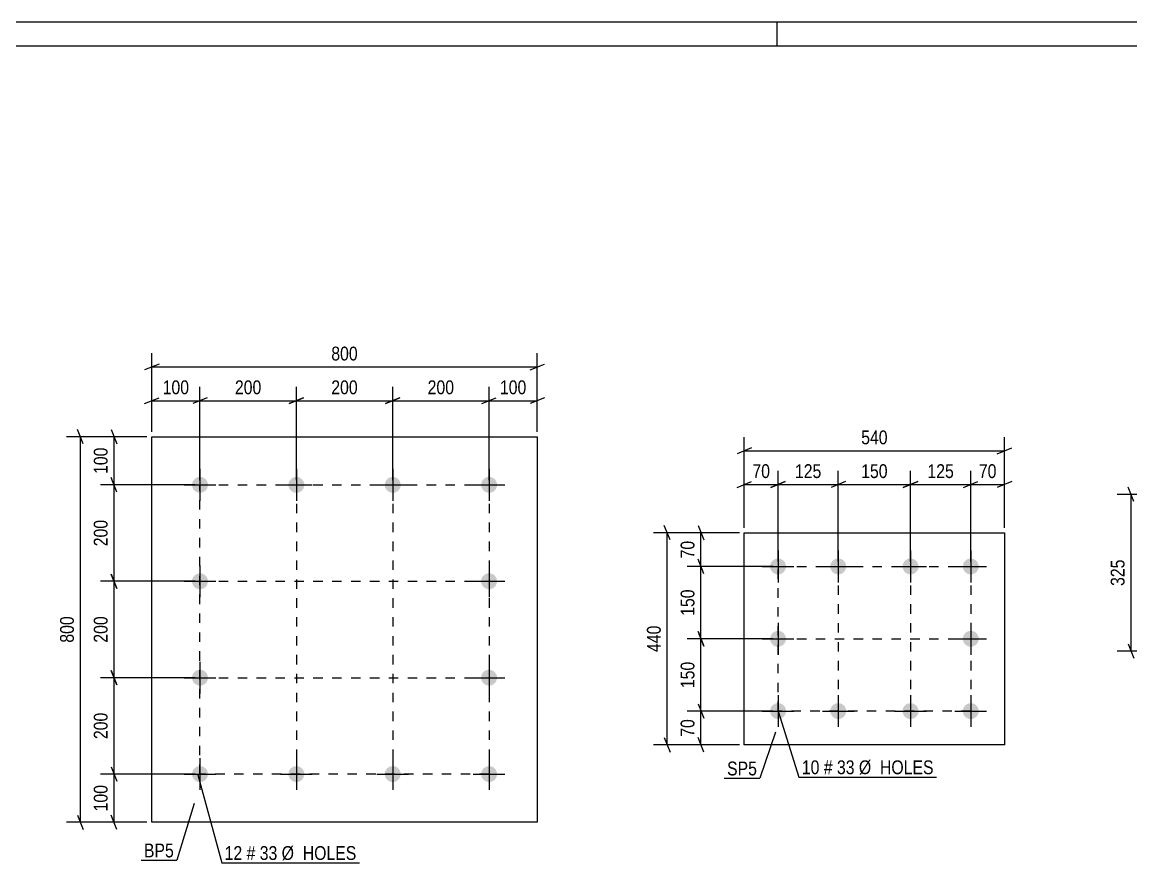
# Model space of a CAD drawing. Header units: millimetres. Extents: x 0 to 841, y 0 to 594.
# Drawn here: x 474.3 to 704.4, y 419.6 to 594 of the extents above; entities that cross this region are included whole.
import ezdxf

# ---------------------------------------------------------------- set-up
doc = ezdxf.new("R2010")
doc.units = ezdxf.units.MM
doc.linetypes.add('DXK_LINE_DOT2', pattern=[3.9198, 1.9599, -1.9599])
doc.styles.add('Arial Narrow', font='ARIALN.TTF', dxfattribs={"height": 0.2})

# ---------------------------------------------------------------- blocks, each defined once
blk = doc.blocks.new('Unknown-284928530-1132 - 10120')
at = {"color": 5, "linetype": 'Continuous'}
for p, q in [((841, 594), (0, 594)), ((631, 589), (631, 594)), ((836, 589), (5, 589))]:
    blk.add_line(p, q, dxfattribs=at)
blk = doc.blocks.new('Part-284928530-10016 - 10015')
at = {"color": 2, "linetype": 'Continuous'}
for p, q in [((501.21, 428.01), (501.21, 508.01)), ((501.21, 508.01), (581.21, 508.01)), ((581.21, 508.01), (581.21, 428.01)), ((581.21, 428.01), (501.21, 428.01))]:
    blk.add_line(p, q, dxfattribs=at)
blk = doc.blocks.new('Bolt-284928530-10017 - 10015')
at = {"linetype": 'Continuous'}
for points in [[(511.21, 499.66, -1), (511.21, 496.36, -1)], [(531.21, 499.66, -1), (531.21, 496.36, -1)], [(551.21, 499.66, -1), (551.21, 496.36, -1)], [(571.21, 499.66, -1), (571.21, 496.36, -1)], [(511.21, 479.66, -1), (511.21, 476.36, -1)], [(571.21, 479.66, -1), (571.21, 476.36, -1)], [(511.21, 459.66, -1), (511.21, 456.36, -1)], [(571.21, 459.66, -1), (571.21, 456.36, -1)], [(511.21, 439.66, -1), (511.21, 436.36, -1)], [(531.21, 439.66, -1), (531.21, 436.36, -1)], [(551.21, 439.66, -1), (551.21, 436.36, -1)], [(571.21, 439.66, -1), (571.21, 436.36, -1)]]:
    blk.add_hatch(color=1, dxfattribs=at).paths.add_polyline_path(points)
at = {"color": 1, "linetype": 'Continuous'}
for p, q in [((511.21, 501.31), (511.21, 494.71)), ((531.21, 501.31), (531.21, 494.71)), ((551.21, 501.31), (551.21, 494.71)), ((571.21, 501.31), (571.21, 494.71)), ((507.91, 498.01), (514.51, 498.01)), ((527.91, 498.01), (534.51, 498.01)), ((547.91, 498.01), (554.51, 498.01)), ((567.91, 498.01), (574.51, 498.01)), ((511.21, 481.31), (511.21, 474.71)), ((571.21, 481.31), (571.21, 474.71)), ((507.91, 478.01), (514.51, 478.01)), ((567.91, 478.01), (574.51, 478.01)), ((511.21, 461.31), (511.21, 454.71)), ((571.21, 461.31), (571.21, 454.71)), ((507.91, 458.01), (514.51, 458.01)), ((567.91, 458.01), (574.51, 458.01)), ((511.21, 441.31), (511.21, 434.71)), ((531.21, 441.31), (531.21, 434.71)), ((551.21, 441.31), (551.21, 434.71)), ((571.21, 441.31), (571.21, 434.71)), ((507.91, 438.01), (514.51, 438.01)), ((527.91, 438.01), (534.51, 438.01)), ((547.91, 438.01), (554.51, 438.01)), ((567.91, 438.01), (574.51, 438.01))]:
    blk.add_line(p, q, dxfattribs=at)
blk = doc.blocks.new('Bolt-284928530-10059 - 10057')
at = {"linetype": 'Continuous'}
for points in [[(631.18, 482.73, -1), (631.18, 479.43, -1)], [(643.68, 482.73, -1), (643.68, 479.43, -1)], [(658.68, 482.73, -1), (658.68, 479.43, -1)], [(671.18, 482.73, -1), (671.18, 479.43, -1)], [(631.18, 467.73, -1), (631.18, 464.43, -1)], [(671.18, 467.73, -1), (671.18, 464.43, -1)], [(631.18, 452.73, -1), (631.18, 449.43, -1)], [(643.68, 452.73, -1), (643.68, 449.43, -1)], [(658.68, 452.73, -1), (658.68, 449.43, -1)], [(671.18, 452.73, -1), (671.18, 449.43, -1)]]:
    blk.add_hatch(color=1, dxfattribs=at).paths.add_polyline_path(points)
at = {"color": 1, "linetype": 'Continuous'}
for p, q in [((631.18, 484.38), (631.18, 477.78)), ((643.68, 484.38), (643.68, 477.78)), ((658.68, 484.38), (658.68, 477.78)), ((671.18, 484.38), (671.18, 477.78)), ((627.88, 481.08), (634.48, 481.08)), ((640.38, 481.08), (646.98, 481.08)), ((655.38, 481.08), (661.98, 481.08)), ((667.88, 481.08), (674.48, 481.08)), ((631.18, 469.38), (631.18, 462.78)), ((671.18, 469.38), (671.18, 462.78)), ((627.88, 466.08), (634.48, 466.08)), ((667.88, 466.08), (674.48, 466.08)), ((631.18, 454.38), (631.18, 447.78)), ((643.68, 454.38), (643.68, 447.78)), ((658.68, 454.38), (658.68, 447.78)), ((671.18, 454.38), (671.18, 447.78)), ((627.88, 451.08), (634.48, 451.08)), ((640.38, 451.08), (646.98, 451.08)), ((655.38, 451.08), (661.98, 451.08)), ((667.88, 451.08), (674.48, 451.08))]:
    blk.add_line(p, q, dxfattribs=at)
blk = doc.blocks.new('Part-284928530-10058 - 10057')
at = {"color": 2, "linetype": 'Continuous'}
for p, q in [((624.18, 444.08), (624.18, 488.08)), ((624.18, 488.08), (678.18, 488.08)), ((678.18, 488.08), (678.18, 444.08)), ((678.18, 444.08), (624.18, 444.08))]:
    blk.add_line(p, q, dxfattribs=at)
blk = doc.blocks.new('Rectangle-284928530-11433 - 10015')
at = {"color": 1, "linetype": 'DXK_LINE_DOT2'}
blk.add_lwpolyline([(511.21, 498.01), (571.21, 498.01), (571.21, 438.01), (511.21, 438.01), (511.21, 498.01)], close=True, dxfattribs=at)
blk = doc.blocks.new('Rectangle-284928530-11443 - 10057')
at = {"color": 1, "linetype": 'DXK_LINE_DOT2'}
blk.add_lwpolyline([(631.18, 481.08), (671.18, 481.08), (671.18, 451.08), (631.18, 451.08), (631.18, 481.08)], close=True, dxfattribs=at)
blk = doc.blocks.new('Line-284928530-11492 - 10015')
at = {"color": 1, "linetype": 'DXK_LINE_DOT2'}
blk.add_line((531.21, 498.01), (531.21, 438.01), dxfattribs=at)
blk = doc.blocks.new('Line-284928530-11520 - 10057')
at = {"color": 1, "linetype": 'DXK_LINE_DOT2'}
blk.add_line((631.18, 466.08), (671.18, 466.08), dxfattribs=at)
blk = doc.blocks.new('Line-284928530-11499 - 10015')
at = {"color": 1, "linetype": 'DXK_LINE_DOT2'}
blk.add_line((551.21, 498.01), (551.21, 438.01), dxfattribs=at)
blk = doc.blocks.new('Line-284928530-11527 - 10057')
at = {"color": 1, "linetype": 'DXK_LINE_DOT2'}
blk.add_line((643.68, 481.08), (643.68, 451.08), dxfattribs=at)
blk = doc.blocks.new('Line-284928530-11506 - 10015')
at = {"color": 1, "linetype": 'DXK_LINE_DOT2'}
blk.add_line((511.21, 478.01), (571.21, 478.01), dxfattribs=at)
blk = doc.blocks.new('Line-284928530-11534 - 10057')
at = {"color": 1, "linetype": 'DXK_LINE_DOT2'}
blk.add_line((658.68, 481.08), (658.68, 451.08), dxfattribs=at)
blk = doc.blocks.new('Line-284928530-11513 - 10015')
at = {"color": 1, "linetype": 'DXK_LINE_DOT2'}
blk.add_line((511.21, 458.01), (571.21, 458.01), dxfattribs=at)
blk = doc.blocks.new('StraightDimension-284928530-12758 - 10015')
at = {"color": 7, "linetype": 'Continuous'}
for p, q in [((493.98, 496.51), (492.78, 499.51)), ((510.21, 498.01), (490.53, 498.01)), ((493.38, 478.01), (493.38, 498.01)), ((492.78, 479.51), (493.98, 476.51)), ((510.21, 478.01), (490.53, 478.01))]:
    blk.add_line(p, q, dxfattribs=at)
at = {"color": 0}
blk.add_wipeout([(492.63, 491.35), (488.43, 491.35), (488.43, 484.67), (492.63, 484.67)], dxfattribs=at)
at = {"color": 3, "style": 'Arial Narrow'}
blk.add_text('200', height=2.863, rotation=90.0002, dxfattribs=at).set_placement((492.03, 485.27))
blk = doc.blocks.new('StraightDimension-284928530-10223 - 10015')
at = {"color": 7, "linetype": 'Continuous'}
for p, q in [((501.21, 509.01), (501.21, 525.32)), ((581.21, 509.01), (581.21, 525.32)), ((502.71, 523.07), (499.71, 521.87)), ((501.21, 522.47), (581.21, 522.47)), ((579.71, 521.87), (582.71, 523.07))]:
    blk.add_line(p, q, dxfattribs=at)
at = {"color": 0}
blk.add_wipeout([(544.55, 523.22), (544.55, 527.42), (537.86, 527.42), (537.86, 523.22)], dxfattribs=at)
at = {"color": 3, "style": 'Arial Narrow'}
blk.add_text('800', height=2.863, dxfattribs=at).set_placement((538.46, 523.82))
blk = doc.blocks.new('StraightDimension-284928530-10179 - 10015')
at = {"color": 7, "linetype": 'Continuous'}
for p, q in [((492.78, 509.51), (493.98, 506.51)), ((500.21, 508.01), (490.53, 508.01)), ((493.38, 498.01), (493.38, 508.01)), ((493.98, 496.51), (492.78, 499.51)), ((510.21, 498.01), (490.53, 498.01))]:
    blk.add_line(p, q, dxfattribs=at)
at = {"color": 0}
blk.add_wipeout([(492.63, 506.35), (488.43, 506.35), (488.43, 499.67), (492.63, 499.67)], dxfattribs=at)
at = {"color": 3, "style": 'Arial Narrow'}
blk.add_text('100', height=2.863, rotation=90.0002, dxfattribs=at).set_placement((492.03, 500.27))
blk = doc.blocks.new('StraightDimension-284928530-10183 - 10015')
at = {"color": 7, "linetype": 'Continuous'}
for p, q in [((492.78, 439.51), (493.98, 436.51)), ((510.21, 438.01), (490.53, 438.01)), ((493.38, 428.01), (493.38, 438.01)), ((500.21, 428.01), (490.53, 428.01)), ((493.98, 426.51), (492.78, 429.51))]:
    blk.add_line(p, q, dxfattribs=at)
at = {"color": 0}
blk.add_wipeout([(492.63, 436.35), (488.43, 436.35), (488.43, 429.67), (492.63, 429.67)], dxfattribs=at)
at = {"color": 3, "style": 'Arial Narrow'}
blk.add_text('100', height=2.863, rotation=90.0002, dxfattribs=at).set_placement((492.03, 430.27))
blk = doc.blocks.new('StraightDimension-284928530-10199 - 10015')
at = {"color": 7, "linetype": 'Continuous'}
for p, q in [((486.98, 506.51), (485.78, 509.51)), ((500.21, 508.01), (483.53, 508.01)), ((486.38, 428.01), (486.38, 508.01)), ((500.21, 428.01), (483.53, 428.01)), ((485.78, 429.51), (486.98, 426.51))]:
    blk.add_line(p, q, dxfattribs=at)
at = {"color": 0}
blk.add_wipeout([(485.63, 471.35), (481.43, 471.35), (481.43, 464.67), (485.63, 464.67)], dxfattribs=at)
at = {"color": 3, "style": 'Arial Narrow'}
blk.add_text('800', height=2.863, rotation=90.0002, dxfattribs=at).set_placement((485.03, 465.27))
blk = doc.blocks.new('StraightDimension-284928530-10203 - 10015')
at = {"color": 7, "linetype": 'Continuous'}
for p, q in [((571.21, 499.01), (571.21, 518.32)), ((581.21, 509.01), (581.21, 518.32)), ((569.71, 514.87), (572.71, 516.07)), ((571.21, 515.47), (581.21, 515.47)), ((582.71, 516.07), (579.71, 514.87))]:
    blk.add_line(p, q, dxfattribs=at)
at = {"color": 0}
blk.add_wipeout([(579.55, 516.22), (579.55, 520.42), (572.86, 520.42), (572.86, 516.22)], dxfattribs=at)
at = {"color": 3, "style": 'Arial Narrow'}
blk.add_text('100', height=2.863, dxfattribs=at).set_placement((573.46, 516.82))
blk = doc.blocks.new('StraightDimension-284928530-10207 - 10015')
at = {"color": 7, "linetype": 'Continuous'}
for p, q in [((501.21, 509.01), (501.21, 518.32)), ((511.21, 499.01), (511.21, 518.32)), ((499.71, 514.87), (502.71, 516.07)), ((501.21, 515.47), (511.21, 515.47)), ((512.71, 516.07), (509.71, 514.87))]:
    blk.add_line(p, q, dxfattribs=at)
at = {"color": 0}
blk.add_wipeout([(509.55, 516.22), (509.55, 520.42), (502.86, 520.42), (502.86, 516.22)], dxfattribs=at)
at = {"color": 3, "style": 'Arial Narrow'}
blk.add_text('100', height=2.863, dxfattribs=at).set_placement((503.46, 516.82))
blk = doc.blocks.new('StraightDimension-284928530-12754 - 10015')
at = {"color": 7, "linetype": 'Continuous'}
for p, q in [((510.21, 458.01), (490.53, 458.01)), ((493.98, 456.51), (492.78, 459.51)), ((493.38, 438.01), (493.38, 458.01)), ((492.78, 439.51), (493.98, 436.51)), ((510.21, 438.01), (490.53, 438.01))]:
    blk.add_line(p, q, dxfattribs=at)
at = {"color": 0}
blk.add_wipeout([(492.63, 451.35), (488.43, 451.35), (488.43, 444.67), (492.63, 444.67)], dxfattribs=at)
at = {"color": 3, "style": 'Arial Narrow'}
blk.add_text('200', height=2.863, rotation=90.0002, dxfattribs=at).set_placement((492.03, 445.27))
blk = doc.blocks.new('StraightDimension-284928530-12756 - 10015')
at = {"color": 7, "linetype": 'Continuous'}
for p, q in [((493.98, 476.51), (492.78, 479.51)), ((510.21, 478.01), (490.53, 478.01)), ((493.38, 458.01), (493.38, 478.01)), ((510.21, 458.01), (490.53, 458.01)), ((492.78, 459.51), (493.98, 456.51))]:
    blk.add_line(p, q, dxfattribs=at)
at = {"color": 0}
blk.add_wipeout([(492.63, 471.35), (488.43, 471.35), (488.43, 464.67), (492.63, 464.67)], dxfattribs=at)
at = {"color": 3, "style": 'Arial Narrow'}
blk.add_text('200', height=2.863, rotation=90.0002, dxfattribs=at).set_placement((492.03, 465.27))
blk = doc.blocks.new('StraightDimension-284928530-12760 - 10015')
at = {"color": 7, "linetype": 'Continuous'}
for p, q in [((511.21, 499.01), (511.21, 518.32)), ((531.21, 499.01), (531.21, 518.32)), ((512.71, 516.07), (509.71, 514.87)), ((511.21, 515.47), (531.21, 515.47)), ((529.71, 514.87), (532.71, 516.07))]:
    blk.add_line(p, q, dxfattribs=at)
at = {"color": 0}
blk.add_wipeout([(524.55, 516.22), (524.55, 520.42), (517.86, 520.42), (517.86, 516.22)], dxfattribs=at)
at = {"color": 3, "style": 'Arial Narrow'}
blk.add_text('200', height=2.863, dxfattribs=at).set_placement((518.46, 516.82))
blk = doc.blocks.new('StraightDimension-284928530-12762 - 10015')
at = {"color": 7, "linetype": 'Continuous'}
for p, q in [((531.21, 499.01), (531.21, 518.32)), ((551.21, 499.01), (551.21, 518.32)), ((532.71, 516.07), (529.71, 514.87)), ((531.21, 515.47), (551.21, 515.47)), ((549.71, 514.87), (552.71, 516.07))]:
    blk.add_line(p, q, dxfattribs=at)
at = {"color": 0}
blk.add_wipeout([(544.55, 516.22), (544.55, 520.42), (537.86, 520.42), (537.86, 516.22)], dxfattribs=at)
at = {"color": 3, "style": 'Arial Narrow'}
blk.add_text('200', height=2.863, dxfattribs=at).set_placement((538.46, 516.82))
blk = doc.blocks.new('StraightDimension-284928530-12764 - 10015')
at = {"color": 7, "linetype": 'Continuous'}
for p, q in [((551.21, 499.01), (551.21, 518.32)), ((571.21, 499.01), (571.21, 518.32)), ((552.71, 516.07), (549.71, 514.87)), ((551.21, 515.47), (571.21, 515.47)), ((569.71, 514.87), (572.71, 516.07))]:
    blk.add_line(p, q, dxfattribs=at)
at = {"color": 0}
blk.add_wipeout([(564.55, 516.22), (564.55, 520.42), (557.86, 520.42), (557.86, 516.22)], dxfattribs=at)
at = {"color": 3, "style": 'Arial Narrow'}
blk.add_text('200', height=2.863, dxfattribs=at).set_placement((558.46, 516.82))
blk = doc.blocks.new('StraightDimension-284928530-10267 - 10037')
at = {"color": 7, "linetype": 'Continuous'}
for p, q in [((705.04, 494.53), (703.84, 497.53)), ((717.92, 496.03), (701.59, 496.03)), ((704.44, 463.53), (704.44, 496.03)), ((703.84, 465.03), (705.04, 462.03)), ((717.92, 463.53), (701.59, 463.53))]:
    blk.add_line(p, q, dxfattribs=at)
at = {"color": 0}
blk.add_wipeout([(703.69, 483.12), (699.49, 483.12), (699.49, 476.44), (703.69, 476.44)], dxfattribs=at)
at = {"color": 3, "style": 'Arial Narrow'}
blk.add_text('325', height=2.863, rotation=90.0002, dxfattribs=at).set_placement((703.09, 477.04))
blk = doc.blocks.new('StraightDimension-284928530-10343 - 10057')
at = {"color": 7, "linetype": 'Continuous'}
for p, q in [((671.18, 482.08), (671.18, 500.93)), ((678.18, 489.08), (678.18, 500.93)), ((669.68, 497.48), (672.68, 498.68)), ((671.18, 498.08), (678.18, 498.08)), ((679.68, 498.68), (676.68, 497.48))]:
    blk.add_line(p, q, dxfattribs=at)
at = {"color": 0}
blk.add_wipeout([(677.11, 498.83), (677.11, 503.03), (672.26, 503.03), (672.26, 498.83)], dxfattribs=at)
at = {"color": 3, "style": 'Arial Narrow'}
blk.add_text('70', height=2.863, dxfattribs=at).set_placement((672.86, 499.43))
blk = doc.blocks.new('StraightDimension-284928530-10323 - 10057')
at = {"color": 7, "linetype": 'Continuous'}
for p, q in [((623.18, 488.08), (612.33, 488.08)), ((614.58, 489.58), (615.78, 486.58)), ((615.18, 481.08), (615.18, 488.08)), ((630.18, 481.08), (612.33, 481.08)), ((615.78, 479.58), (614.58, 482.58))]:
    blk.add_line(p, q, dxfattribs=at)
at = {"color": 0}
blk.add_wipeout([(614.43, 487.01), (610.23, 487.01), (610.23, 482.15), (614.43, 482.15)], dxfattribs=at)
at = {"color": 3, "style": 'Arial Narrow'}
blk.add_text('70', height=2.863, rotation=90.0002, dxfattribs=at).set_placement((613.83, 482.75))
blk = doc.blocks.new('StraightDimension-284928530-10326 - 10057')
at = {"color": 7, "linetype": 'Continuous'}
for p, q in [((630.18, 451.08), (612.33, 451.08)), ((614.58, 452.58), (615.78, 449.58)), ((615.18, 444.08), (615.18, 451.08)), ((615.78, 442.58), (614.58, 445.58)), ((623.18, 444.08), (612.33, 444.08))]:
    blk.add_line(p, q, dxfattribs=at)
at = {"color": 0}
blk.add_wipeout([(614.43, 450.01), (610.23, 450.01), (610.23, 445.15), (614.43, 445.15)], dxfattribs=at)
at = {"color": 3, "style": 'Arial Narrow'}
blk.add_text('70', height=2.863, rotation=90.0002, dxfattribs=at).set_placement((613.83, 445.75))
blk = doc.blocks.new('StraightDimension-284928530-10339 - 10057')
at = {"color": 7, "linetype": 'Continuous'}
for p, q in [((623.18, 488.08), (605.33, 488.08)), ((608.78, 486.58), (607.58, 489.58)), ((608.18, 444.08), (608.18, 488.08)), ((607.58, 445.58), (608.78, 442.58)), ((623.18, 444.08), (605.33, 444.08))]:
    blk.add_line(p, q, dxfattribs=at)
at = {"color": 0}
blk.add_wipeout([(607.43, 469.42), (603.23, 469.42), (603.23, 462.74), (607.43, 462.74)], dxfattribs=at)
at = {"color": 3, "style": 'Arial Narrow'}
blk.add_text('440', height=2.863, rotation=90.0002, dxfattribs=at).set_placement((606.83, 463.34))
blk = doc.blocks.new('StraightDimension-284928530-10347 - 10057')
at = {"color": 7, "linetype": 'Continuous'}
for p, q in [((624.18, 489.08), (624.18, 500.93)), ((631.18, 482.08), (631.18, 500.93)), ((622.68, 497.48), (625.68, 498.68)), ((624.18, 498.08), (631.18, 498.08)), ((632.68, 498.68), (629.68, 497.48))]:
    blk.add_line(p, q, dxfattribs=at)
at = {"color": 0}
blk.add_wipeout([(630.11, 498.83), (630.11, 503.03), (625.26, 503.03), (625.26, 498.83)], dxfattribs=at)
at = {"color": 3, "style": 'Arial Narrow'}
blk.add_text('70', height=2.863, dxfattribs=at).set_placement((625.86, 499.43))
blk = doc.blocks.new('StraightDimension-284928530-10363 - 10057')
at = {"color": 7, "linetype": 'Continuous'}
for p, q in [((624.18, 489.08), (624.18, 507.93)), ((678.18, 489.08), (678.18, 507.93)), ((625.68, 505.68), (622.68, 504.48)), ((624.18, 505.08), (678.18, 505.08)), ((676.68, 504.48), (679.68, 505.68))]:
    blk.add_line(p, q, dxfattribs=at)
at = {"color": 0}
blk.add_wipeout([(654.53, 505.83), (654.53, 510.03), (647.84, 510.03), (647.84, 505.83)], dxfattribs=at)
at = {"color": 3, "style": 'Arial Narrow'}
blk.add_text('540', height=2.863, dxfattribs=at).set_placement((648.44, 506.43))
blk = doc.blocks.new('StraightDimension-284928530-12818 - 10057')
at = {"color": 7, "linetype": 'Continuous'}
for p, q in [((615.78, 464.58), (614.58, 467.58)), ((630.18, 466.08), (612.33, 466.08)), ((615.18, 451.08), (615.18, 466.08)), ((630.18, 451.08), (612.33, 451.08)), ((614.58, 452.58), (615.78, 449.58))]:
    blk.add_line(p, q, dxfattribs=at)
at = {"color": 0}
blk.add_wipeout([(614.43, 461.92), (610.23, 461.92), (610.23, 455.24), (614.43, 455.24)], dxfattribs=at)
at = {"color": 3, "style": 'Arial Narrow'}
blk.add_text('150', height=2.863, rotation=90.0002, dxfattribs=at).set_placement((613.83, 455.84))
blk = doc.blocks.new('StraightDimension-284928530-12820 - 10057')
at = {"color": 7, "linetype": 'Continuous'}
for p, q in [((630.18, 481.08), (612.33, 481.08)), ((615.78, 479.58), (614.58, 482.58)), ((615.18, 466.08), (615.18, 481.08)), ((614.58, 467.58), (615.78, 464.58)), ((630.18, 466.08), (612.33, 466.08))]:
    blk.add_line(p, q, dxfattribs=at)
at = {"color": 0}
blk.add_wipeout([(614.43, 476.92), (610.23, 476.92), (610.23, 470.24), (614.43, 470.24)], dxfattribs=at)
at = {"color": 3, "style": 'Arial Narrow'}
blk.add_text('150', height=2.863, rotation=90.0002, dxfattribs=at).set_placement((613.83, 470.84))
blk = doc.blocks.new('StraightDimension-284928530-12840 - 10057')
at = {"color": 7, "linetype": 'Continuous'}
for p, q in [((631.18, 482.08), (631.18, 500.93)), ((643.68, 482.08), (643.68, 500.93)), ((629.68, 497.48), (632.68, 498.68)), ((631.18, 498.08), (643.68, 498.08)), ((645.18, 498.68), (642.18, 497.48))]:
    blk.add_line(p, q, dxfattribs=at)
at = {"color": 0}
blk.add_wipeout([(640.78, 498.83), (640.78, 503.03), (634.09, 503.03), (634.09, 498.83)], dxfattribs=at)
at = {"color": 3, "style": 'Arial Narrow'}
blk.add_text('125', height=2.863, dxfattribs=at).set_placement((634.69, 499.43))
blk = doc.blocks.new('StraightDimension-284928530-12842 - 10057')
at = {"color": 7, "linetype": 'Continuous'}
for p, q in [((643.68, 482.08), (643.68, 500.93)), ((658.68, 482.08), (658.68, 500.93)), ((645.18, 498.68), (642.18, 497.48)), ((643.68, 498.08), (658.68, 498.08)), ((657.18, 497.48), (660.18, 498.68))]:
    blk.add_line(p, q, dxfattribs=at)
at = {"color": 0}
blk.add_wipeout([(654.53, 498.83), (654.53, 503.03), (647.84, 503.03), (647.84, 498.83)], dxfattribs=at)
at = {"color": 3, "style": 'Arial Narrow'}
blk.add_text('150', height=2.863, dxfattribs=at).set_placement((648.44, 499.43))
blk = doc.blocks.new('StraightDimension-284928530-12844 - 10057')
at = {"color": 7, "linetype": 'Continuous'}
for p, q in [((658.68, 482.08), (658.68, 500.93)), ((671.18, 482.08), (671.18, 500.93)), ((660.18, 498.68), (657.18, 497.48)), ((658.68, 498.08), (671.18, 498.08)), ((669.68, 497.48), (672.68, 498.68))]:
    blk.add_line(p, q, dxfattribs=at)
at = {"color": 0}
blk.add_wipeout([(668.28, 498.83), (668.28, 503.03), (661.59, 503.03), (661.59, 498.83)], dxfattribs=at)
at = {"color": 3, "style": 'Arial Narrow'}
blk.add_text('125', height=2.863, dxfattribs=at).set_placement((662.19, 499.43))
blk = doc.blocks.new('Mark-284928530-10478 - 10015')
at = {"color": 0}
blk.add_wipeout([(505.78, 420.73), (505.78, 423.73), (499.57, 423.73), (499.57, 420.73)], dxfattribs=at)
blk.add_wipeout([(505.78, 420.73), (505.78, 423.73), (499.57, 423.73), (499.57, 420.73)], dxfattribs=at)
at = {"color": 30, "linetype": 'Continuous'}
for p in [(509.97, 431.9), (498.97, 420.13)]:
    blk.add_line(p, (506.38, 420.13), dxfattribs=at)
at = {"color": 3, "style": 'Arial Narrow'}
blk.add_text('BP5', height=2.863, dxfattribs=at).set_placement((499.57, 420.73))
blk = doc.blocks.new('Mark-284928530-10481 - 10015')
at = {"color": 0}
blk.add_wipeout([(519.98, 420.2), (519.98, 423.2), (516.32, 423.2), (516.32, 420.2)], dxfattribs=at)
blk.add_wipeout([(519.98, 420.2), (519.98, 423.2), (516.32, 423.2), (516.32, 420.2)], dxfattribs=at)
at = {"color": 7, "linetype": 'Continuous'}
blk.add_line((510.78, 437.87), (515.72, 419.6), dxfattribs=at)
at = {"color": 0}
blk.add_wipeout([(522.71, 420.2), (522.71, 423.2), (520.88, 423.2), (520.88, 420.2)], dxfattribs=at)
blk.add_wipeout([(522.71, 420.2), (522.71, 423.2), (520.88, 423.2), (520.88, 420.2)], dxfattribs=at)
at = {"color": 3, "style": 'Arial Narrow'}
blk.add_text('12', height=2.863, dxfattribs=at).set_placement((516.32, 420.2))
at = {"color": 0}
blk.add_wipeout([(527.26, 420.2), (527.26, 423.2), (523.61, 423.2), (523.61, 420.2)], dxfattribs=at)
blk.add_wipeout([(527.26, 420.2), (527.26, 423.2), (523.61, 423.2), (523.61, 420.2)], dxfattribs=at)
at = {"color": 3, "style": 'Arial Narrow'}
blk.add_text('#', height=2.86, dxfattribs=at).set_placement((520.88, 420.2))
at = {"color": 0}
blk.add_wipeout([(543.69, 420.2), (543.69, 423.2), (528.16, 423.2), (528.16, 420.2)], dxfattribs=at)
blk.add_wipeout([(543.69, 420.2), (543.69, 423.2), (528.16, 423.2), (528.16, 420.2)], dxfattribs=at)
at = {"color": 7, "linetype": 'Continuous'}
blk.add_line((515.72, 419.6), (544.29, 419.6), dxfattribs=at)
at = {"color": 3, "style": 'Arial Narrow'}
for s, p in [('33', (523.61, 420.2)), ('Ø  HOLES', (528.16, 420.2))]:
    blk.add_text(s, height=2.863, dxfattribs=at).set_placement(p)
blk = doc.blocks.new('Mark-284928530-10490 - 10057')
at = {"color": 0}
blk.add_wipeout([(626.81, 437.74), (626.81, 440.74), (620.6, 440.74), (620.6, 437.74)], dxfattribs=at)
blk.add_wipeout([(626.81, 437.74), (626.81, 440.74), (620.6, 440.74), (620.6, 437.74)], dxfattribs=at)
at = {"color": 30, "linetype": 'Continuous'}
for p in [(630.67, 446.73), (620, 437.14)]:
    blk.add_line(p, (627.41, 437.14), dxfattribs=at)
at = {"color": 3, "style": 'Arial Narrow'}
blk.add_text('SP5', height=2.863, dxfattribs=at).set_placement((620.6, 437.74))
blk = doc.blocks.new('Mark-284928530-10493 - 10057')
at = {"color": 0}
blk.add_wipeout([(639.78, 437.99), (639.78, 440.99), (636.12, 440.99), (636.12, 437.99)], dxfattribs=at)
blk.add_wipeout([(639.78, 437.99), (639.78, 440.99), (636.12, 440.99), (636.12, 437.99)], dxfattribs=at)
at = {"color": 7, "linetype": 'Continuous'}
blk.add_line((631.18, 451.08), (635.52, 437.39), dxfattribs=at)
at = {"color": 0}
blk.add_wipeout([(642.51, 437.99), (642.51, 440.99), (640.68, 440.99), (640.68, 437.99)], dxfattribs=at)
blk.add_wipeout([(642.51, 437.99), (642.51, 440.99), (640.68, 440.99), (640.68, 437.99)], dxfattribs=at)
at = {"color": 3, "style": 'Arial Narrow'}
blk.add_text('10', height=2.863, dxfattribs=at).set_placement((636.12, 437.99))
at = {"color": 0}
blk.add_wipeout([(647.06, 437.99), (647.06, 440.99), (643.41, 440.99), (643.41, 437.99)], dxfattribs=at)
blk.add_wipeout([(647.06, 437.99), (647.06, 440.99), (643.41, 440.99), (643.41, 437.99)], dxfattribs=at)
at = {"color": 3, "style": 'Arial Narrow'}
blk.add_text('#', height=2.86, dxfattribs=at).set_placement((640.68, 437.99))
at = {"color": 0}
blk.add_wipeout([(663.49, 437.99), (663.49, 440.99), (647.96, 440.99), (647.96, 437.99)], dxfattribs=at)
blk.add_wipeout([(663.49, 437.99), (663.49, 440.99), (647.96, 440.99), (647.96, 437.99)], dxfattribs=at)
at = {"color": 7, "linetype": 'Continuous'}
blk.add_line((635.52, 437.39), (664.09, 437.39), dxfattribs=at)
at = {"color": 3, "style": 'Arial Narrow'}
for s, p in [('33', (643.41, 437.99)), ('Ø  HOLES', (647.96, 437.99))]:
    blk.add_text(s, height=2.863, dxfattribs=at).set_placement(p)

msp = doc.modelspace()

# ---------------------------------------------------------------- block references
for name in ['Unknown-284928530-1132 - 10120', 'Part-284928530-10016 - 10015', 'Bolt-284928530-10017 - 10015', 'Rectangle-284928530-11433 - 10015', 'Line-284928530-11492 - 10015', 'Line-284928530-11499 - 10015', 'Part-284928530-10058 - 10057', 'Bolt-284928530-10059 - 10057', 'Rectangle-284928530-11443 - 10057', 'Line-284928530-11527 - 10057', 'Line-284928530-11534 - 10057', 'Line-284928530-11506 - 10015', 'Line-284928530-11520 - 10057', 'Line-284928530-11513 - 10015']:
    msp.add_blockref(name, (0, 0))

# ---------------------------------------------------------------- next in the draw order: block references
for name in ['StraightDimension-284928530-10223 - 10015', 'StraightDimension-284928530-10343 - 10057', 'StraightDimension-284928530-12758 - 10015', 'StraightDimension-284928530-10267 - 10037', 'StraightDimension-284928530-10323 - 10057', 'StraightDimension-284928530-10326 - 10057', 'StraightDimension-284928530-10183 - 10015']:
    msp.add_blockref(name, (0, 0))

# ---------------------------------------------------------------- next in the draw order: block references
for name in ['StraightDimension-284928530-10203 - 10015', 'StraightDimension-284928530-10179 - 10015', 'StraightDimension-284928530-10339 - 10057']:
    msp.add_blockref(name, (0, 0))

# ---------------------------------------------------------------- next in the draw order: block references
for name in ['StraightDimension-284928530-10199 - 10015', 'StraightDimension-284928530-10347 - 10057', 'StraightDimension-284928530-12818 - 10057', 'Mark-284928530-10490 - 10057']:
    msp.add_blockref(name, (0, 0))

# ---------------------------------------------------------------- next in the draw order: block references
for name in ['StraightDimension-284928530-10207 - 10015', 'StraightDimension-284928530-10363 - 10057', 'StraightDimension-284928530-12820 - 10057', 'StraightDimension-284928530-12754 - 10015', 'Mark-284928530-10493 - 10057', 'Mark-284928530-10478 - 10015']:
    msp.add_blockref(name, (0, 0))

# ---------------------------------------------------------------- next in the draw order: block references
for name in ['StraightDimension-284928530-12760 - 10015', 'StraightDimension-284928530-12840 - 10057', 'StraightDimension-284928530-12756 - 10015', 'Mark-284928530-10481 - 10015']:
    msp.add_blockref(name, (0, 0))

# ---------------------------------------------------------------- next in the draw order: block references
for name in ['StraightDimension-284928530-12762 - 10015', 'StraightDimension-284928530-12842 - 10057']:
    msp.add_blockref(name, (0, 0))

# ---------------------------------------------------------------- next in the draw order: block references
for name in ['StraightDimension-284928530-12764 - 10015', 'StraightDimension-284928530-12844 - 10057']:
    msp.add_blockref(name, (0, 0))

doc.saveas('drawing.dxf')
